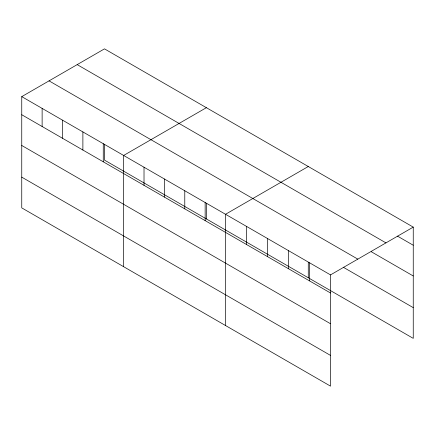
<?xml version="1.0" encoding="UTF-8"?>
<svg xmlns="http://www.w3.org/2000/svg" width="435" height="435" viewBox="0 0 435 435"><rect width="100%" height="100%" fill="white"/><g stroke="black" fill="none" stroke-linecap="round" stroke-linejoin="round"><path stroke-width="0.65" d="M21.75 96.63L330.513 274.893L330.513 386.139L21.75 207.881L21.75 96.63L104.487 48.861L413.25 227.119L413.25 338.37L104.487 160.107L104.487 144.741M206.38 107.684L123.643 155.453L123.643 266.704M308.274 166.513L225.531 214.281L225.531 325.532M330.513 274.893L413.25 227.119M397.503 236.14L413.25 245.231M77.185 64.625L385.948 242.888M371.256 251.724L413.25 275.969M49.052 80.866L357.815 259.124M343.264 267.231L413.25 307.632M21.75 114.737L330.513 293M21.75 145.475L330.513 323.738M21.75 177.143L330.513 355.406M309.513 262.767L309.513 280.879M308.274 262.392L308.274 277.764M288.519 250.647L288.519 268.754M267.525 238.527L267.525 256.634M246.525 226.401L246.525 244.513M206.38 203.569L206.38 218.935M205.151 202.514L205.151 220.627M184.777 190.753L184.777 208.86M164.397 178.986L164.397 197.093M144.018 167.219L144.018 185.332M103.264 143.691L103.264 161.798M82.884 131.925L82.884 150.031M62.504 120.158L62.504 138.27M42.13 108.397L42.13 126.503"/></g></svg>
